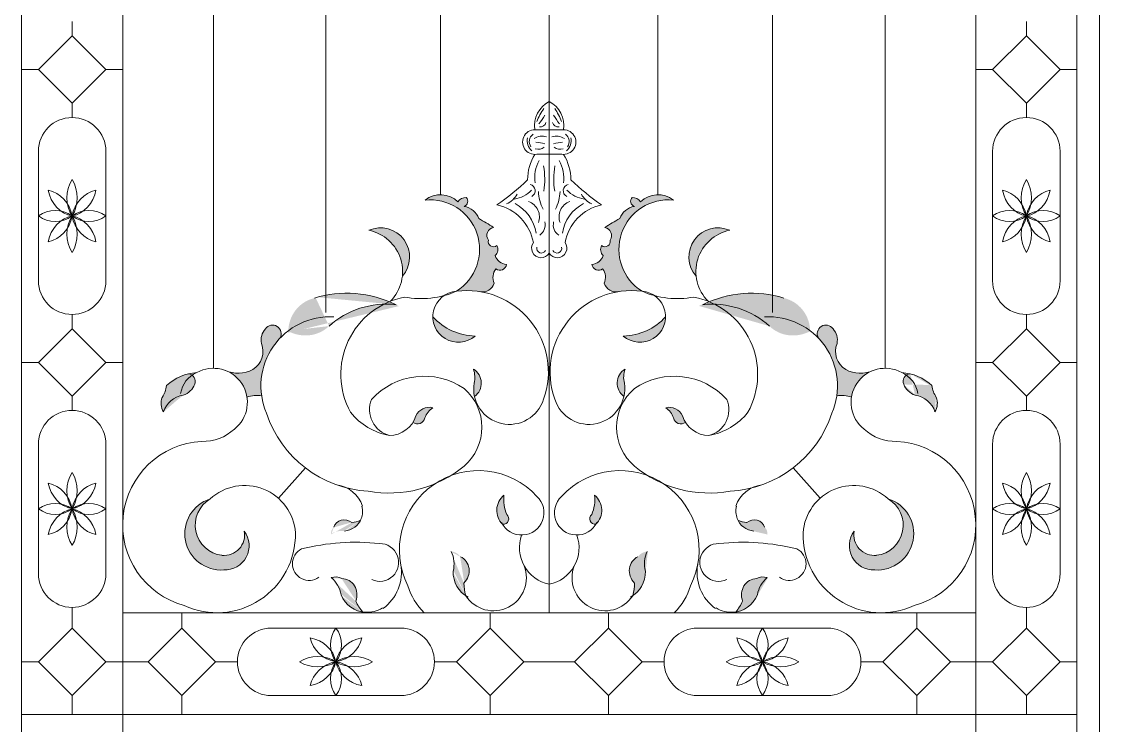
# Model space of a CAD drawing. Header units: inches. Extents: x 16.3 to 32.1, y 12.3 to 22.2.
# Drawn here: x 22.39 to 22.975, y 16.839 to 17.221 of the extents above; entities that cross this region are included whole.
import ezdxf

# ---------------------------------------------------------------- set-up
doc = ezdxf.new("R2010")
doc.units = ezdxf.units.IN
doc.header["$MEASUREMENT"] = 0

msp = doc.modelspace()

# ---------------------------------------------------------------- hatches: boundary and pattern name
at = {"lineweight": 9}
for points in [[(22.62561, 17.07459, -0.077535), (22.63922, 17.07425, 0.366095), (22.64608, 17.07897, -0.26272), (22.64698, 17.08676, 0.575464), (22.65283, 17.08916, -0.301698), (22.64668, 17.09395, 0.333691), (22.64758, 17.09934, -0.709224), (22.64293, 17.10233, -0.542457), (22.64578, 17.10922, 0.022486), (22.63769, 17.11401, 0.2823), (22.62974, 17.1206, 0.550556), (22.63094, 17.12554, 0.239922), (22.62644, 17.12314, 0.372227), (22.60857, 17.12405, -0.79377)], [(22.74339, 17.12405, 0.372227), (22.72552, 17.12314, 0.239922), (22.72103, 17.12554, 0.550556), (22.72222, 17.1206, 0.2823), (22.71428, 17.11401, 0.022486), (22.70619, 17.10922, -0.542457), (22.70903, 17.10233, -0.709224), (22.70439, 17.09934, 0.333691), (22.70529, 17.09395, -0.301698), (22.69914, 17.08916, 0.575464), (22.70499, 17.08676, -0.26272), (22.70589, 17.07897, 0.366095), (22.71275, 17.07425, -0.077535), (22.72636, 17.07459, -0.79377)], [(22.59625, 17.08273, 0.802898), (22.57804, 17.10767, -0.388891)], [(22.77393, 17.10767, 0.802898), (22.75571, 17.08273, -0.388891)], [(22.61282, 17.06076, 0.642192), (22.63577, 17.05026, -0.20785)], [(22.7162, 17.05026, 0.642192), (22.73914, 17.06076, -0.20785)], [(22.51193, 17.01714, -0.125173), (22.51991, 17.01782, -0.230821), (22.5299, 17.04916, 1.016502), (22.52166, 17.05372, -0.027538), (22.52193, 17.05417, 0.240693), (22.51979, 17.0463, -0.358479), (22.51508, 17.03208, -0.212512), (22.5011, 17.03121, -0.256221)], [(22.85086, 17.03121, -0.212512), (22.83689, 17.03208, -0.358479), (22.83218, 17.0463, 0.253259), (22.82975, 17.05447, -0.011844), (22.83004, 17.05417, 0.962034), (22.82207, 17.04916, -0.230821), (22.83206, 17.01782, -0.125173), (22.84003, 17.01714, -0.256221)], [(22.63484, 17.03231, -0.144461), (22.6352, 17.02471, 0.093146), (22.63543, 17.01754, 0.539707)], [(22.71654, 17.01754, 0.093146), (22.71677, 17.02471, -0.144461), (22.71712, 17.03231, 0.539707)], [(22.60852, 17.00586, -0.162336), (22.61274, 17.01139, 0.358937), (22.60363, 17.00698, -0.065624), (22.60201, 17.00342, 0.538744)], [(22.74995, 17.00342, -0.065624), (22.74834, 17.00698, 0.358937), (22.73923, 17.01139, -0.162336), (22.74345, 17.00586, 0.538744)], [(22.49198, 16.96189, 0.889055), (22.4993, 16.92334, 0.634412), (22.51047, 16.94439, -0.501542), (22.49831, 16.93126, -0.714869)], [(22.65289, 16.95343, -0.128168), (22.65138, 16.96387, 0.444622), (22.65066, 16.94813, 0.752033)], [(22.69908, 16.95343, 0.752033), (22.70131, 16.94813, 0.444622), (22.70059, 16.96387, -0.128168)], [(22.85366, 16.93126, -0.501542), (22.84149, 16.94439, 0.634412), (22.85267, 16.92334, 0.889055), (22.85998, 16.96189, -0.714869)]]:
    msp.add_hatch(color=256, dxfattribs=at).paths.add_polyline_path(points)
h = msp.add_hatch(color=256, dxfattribs=at)
edge = h.paths.add_edge_path()
edge.add_ellipse((22.59155, 17.01701), major_axis=(0.03475, -0.03898), ratio=0.92634, start_angle=134.60221, end_angle=180.54934)
edge.add_ellipse((22.54221, 17.07048), major_axis=(0.01368, -0.01534), ratio=0.92634, start_angle=292.68346, end_angle=362.353, ccw=False)
edge.add_ellipse((22.55464, 17.05096), major_axis=(0.01406, -0.01577), ratio=0.92634, start_angle=153.47716, end_angle=225.07045, ccw=False)
edge.add_ellipse((22.57047, 17.01272), major_axis=(0.0418, -0.04689), ratio=0.92634, start_angle=114.29227, end_angle=157.38507, ccw=False)
h = msp.add_hatch(color=256, dxfattribs=at)
edge = h.paths.add_edge_path()
edge.add_ellipse((22.76041, 17.01701), major_axis=(-0.03475, -0.03898), ratio=0.92634, start_angle=179.45066, end_angle=225.39779, ccw=False)
edge.add_ellipse((22.80976, 17.07048), major_axis=(-0.01368, -0.01534), ratio=0.92634, start_angle=-2.353, end_angle=67.31654)
edge.add_ellipse((22.79732, 17.05096), major_axis=(-0.01406, -0.01577), ratio=0.92634, start_angle=134.92955, end_angle=206.52284)
edge.add_ellipse((22.78149, 17.01272), major_axis=(-0.0418, -0.04689), ratio=0.92634, start_angle=202.61493, end_angle=245.70773)
h = msp.add_hatch(color=256, dxfattribs=at)
edge = h.paths.add_edge_path()
edge.add_ellipse((22.47479, 17.02658), major_axis=(0.00847, 0.00414), ratio=0.92634, start_angle=261.54287, end_angle=316.3402)
edge.add_ellipse((22.47943, 17.02551), major_axis=(0.00406, 0.00199), ratio=0.92634, start_angle=-46.39701, end_angle=56.92173)
edge.add_ellipse((22.48465, 17.00745), major_axis=(0.02197, 0.01073), ratio=0.92634, start_angle=76.49144, end_angle=108.48188)
edge.add_ellipse((22.45417, 17.0239), major_axis=(0.0129, 0.0063), ratio=0.92634, start_angle=301.52874, end_angle=329.88088, ccw=False)
edge.add_ellipse((22.47523, 17.01438), major_axis=(0.00904, 0.00441), ratio=0.92634, start_angle=136.02906, end_angle=185.53379)
edge.add_ellipse((22.47863, 17.0064), major_axis=(0.01143, 0.00558), ratio=0.92634, start_angle=71.56783, end_angle=138.79946, ccw=False)
h = msp.add_hatch(color=256, dxfattribs=at)
edge = h.paths.add_edge_path()
edge.add_ellipse((22.87717, 17.02658), major_axis=(-0.00847, 0.00414), ratio=0.92634, start_angle=43.6598, end_angle=98.45713, ccw=False)
edge.add_ellipse((22.87253, 17.02551), major_axis=(-0.00406, 0.00199), ratio=0.92634, start_angle=303.07827, end_angle=406.39701, ccw=False)
edge.add_ellipse((22.86732, 17.00745), major_axis=(-0.02197, 0.01073), ratio=0.92634, start_angle=251.51812, end_angle=283.50856, ccw=False)
edge.add_ellipse((22.8978, 17.0239), major_axis=(-0.0129, 0.0063), ratio=0.92634, start_angle=30.11912, end_angle=58.47126)
edge.add_ellipse((22.87674, 17.01438), major_axis=(-0.00904, 0.00441), ratio=0.92634, start_angle=174.46621, end_angle=223.97094, ccw=False)
edge.add_ellipse((22.87334, 17.0064), major_axis=(-0.01143, 0.00558), ratio=0.92634, start_angle=221.20054, end_angle=288.43217)
h = msp.add_hatch(color=256, dxfattribs=at)
edge = h.paths.add_edge_path()
edge.add_ellipse((22.5631, 16.94244), major_axis=(-0.00447, 0.00365), ratio=0.92634, start_angle=353.12629, end_angle=397.75061, ccw=False)
edge.add_ellipse((22.56513, 16.94421), major_axis=(-0.00509, 0.00415), ratio=0.92634, start_angle=271.7919, end_angle=379.37109, ccw=False)
edge.add_ellipse((22.56546, 16.96638), major_axis=(-0.01413, 0.01154), ratio=0.92634, start_angle=138.02952, end_angle=154.27041)
edge.add_ellipse((22.56283, 16.95602), major_axis=(-0.00944, 0.00771), ratio=0.92634, start_angle=137.04863, end_angle=192.03429, ccw=False)
edge.add_ellipse((22.56416, 16.93361), major_axis=(-0.00884, 0.00722), ratio=0.92634, start_angle=-56.58752, end_angle=-15.87348)
h = msp.add_hatch(color=256, dxfattribs=at)
edge = h.paths.add_edge_path()
edge.add_ellipse((22.78887, 16.94244), major_axis=(0.00447, 0.00365), ratio=0.92634, start_angle=-37.75061, end_angle=6.87371)
edge.add_ellipse((22.78683, 16.94421), major_axis=(0.00509, 0.00415), ratio=0.92634, start_angle=-19.37109, end_angle=88.2081)
edge.add_ellipse((22.7865, 16.96638), major_axis=(0.01413, 0.01154), ratio=0.92634, start_angle=205.72959, end_angle=221.97048, ccw=False)
edge.add_ellipse((22.78913, 16.95602), major_axis=(0.00944, 0.00771), ratio=0.92634, start_angle=167.96571, end_angle=222.95137)
edge.add_ellipse((22.78781, 16.93361), major_axis=(0.00884, 0.00722), ratio=0.92634, start_angle=375.87348, end_angle=416.58752, ccw=False)
h = msp.add_hatch(color=256, dxfattribs=at)
edge = h.paths.add_edge_path()
edge.add_ellipse((22.62131, 16.92548), major_axis=(0.00594, 0.00573), ratio=0.92634, start_angle=353.12629, end_angle=397.75061, ccw=False)
edge.add_ellipse((22.62347, 16.92229), major_axis=(0.00675, 0.00651), ratio=0.92634, start_angle=271.7919, end_angle=379.37109, ccw=False)
edge.add_ellipse((22.65486, 16.91807), major_axis=(0.01876, 0.01808), ratio=0.92634, start_angle=138.02952, end_angle=154.27041)
edge.add_ellipse((22.64061, 16.92356), major_axis=(0.01253, 0.01208), ratio=0.92634, start_angle=137.04863, end_angle=192.03429, ccw=False)
edge.add_ellipse((22.6086, 16.92547), major_axis=(0.01174, 0.01132), ratio=0.92634, start_angle=-56.58752, end_angle=-15.87348)
h = msp.add_hatch(color=256, dxfattribs=at)
edge = h.paths.add_edge_path()
edge.add_ellipse((22.73066, 16.92548), major_axis=(-0.00594, 0.00573), ratio=0.92634, start_angle=-37.75061, end_angle=6.87371)
edge.add_ellipse((22.7285, 16.92229), major_axis=(-0.00675, 0.00651), ratio=0.92634, start_angle=-19.37109, end_angle=88.2081)
edge.add_ellipse((22.69711, 16.91807), major_axis=(-0.01876, 0.01808), ratio=0.92634, start_angle=205.72959, end_angle=221.97048, ccw=False)
edge.add_ellipse((22.71136, 16.92356), major_axis=(-0.01253, 0.01208), ratio=0.92634, start_angle=167.96571, end_angle=222.95137)
edge.add_ellipse((22.74337, 16.92547), major_axis=(-0.01174, 0.01132), ratio=0.92634, start_angle=375.87348, end_angle=416.58752, ccw=False)
h = msp.add_hatch(color=256, dxfattribs=at)
edge = h.paths.add_edge_path()
edge.add_ellipse((22.55956, 16.91137), major_axis=(0.00305, 0.00767), ratio=0.92634, start_angle=353.12629, end_angle=397.75061, ccw=False)
edge.add_ellipse((22.56285, 16.90936), major_axis=(0.00347, 0.00871), ratio=0.92634, start_angle=271.7919, end_angle=379.37109, ccw=False)
edge.add_ellipse((22.59319, 16.91844), major_axis=(0.00964, 0.02421), ratio=0.92634, start_angle=138.02952, end_angle=154.27041)
edge.add_ellipse((22.57794, 16.91757), major_axis=(0.00644, 0.01617), ratio=0.92634, start_angle=137.04863, end_angle=192.03429, ccw=False)
edge.add_ellipse((22.54799, 16.90613), major_axis=(0.00603, 0.01515), ratio=0.92634, start_angle=-56.58752, end_angle=-15.87348)
h = msp.add_hatch(color=256, dxfattribs=at)
edge = h.paths.add_edge_path()
edge.add_ellipse((22.7924, 16.91137), major_axis=(-0.00305, 0.00767), ratio=0.92634, start_angle=-37.75061, end_angle=6.87371)
edge.add_ellipse((22.78912, 16.90936), major_axis=(-0.00347, 0.00871), ratio=0.92634, start_angle=-19.37109, end_angle=88.2081)
edge.add_ellipse((22.75878, 16.91844), major_axis=(-0.00964, 0.02421), ratio=0.92634, start_angle=205.72959, end_angle=221.97048, ccw=False)
edge.add_ellipse((22.77402, 16.91757), major_axis=(-0.00644, 0.01617), ratio=0.92634, start_angle=167.96571, end_angle=222.95137)
edge.add_ellipse((22.80398, 16.90613), major_axis=(-0.00603, 0.01515), ratio=0.92634, start_angle=375.87348, end_angle=416.58752, ccw=False)

# ---------------------------------------------------------------- linework, layer by layer
for p, q in [((22.38958, 16.65912), (22.38958, 17.69782)), ((22.44446, 16.65912), (22.44446, 17.69782)), ((22.90751, 16.65912), (22.90751, 17.69782)), ((22.96239, 16.65912), (22.96239, 17.69782)), ((22.97462, 16.65912), (22.97462, 17.69782)), ((22.67598, 16.90012), (22.67598, 17.64294)), ((22.49369, 17.03277), (22.49369, 17.59198)), ((22.85828, 17.03277), (22.85828, 17.59198)), ((22.55479, 17.06299), (22.55479, 17.50349)), ((22.79717, 17.06299), (22.79717, 17.50349)), ((22.61699, 17.12694), (22.61699, 17.47046)), ((22.73498, 17.12694), (22.73498, 17.47046)), ((22.41702, 17.21322), (22.41702, 17.22095)), ((22.93495, 17.21322), (22.93495, 17.22095)), ((22.41702, 17.21322), (22.39871, 17.19492)), ((22.43533, 17.19492), (22.41702, 17.21322)), ((22.93495, 17.21322), (22.91664, 17.19492)), ((22.95326, 17.19492), (22.93495, 17.21322)), ((22.39871, 17.19492), (22.38958, 17.19492)), ((22.39871, 17.19492), (22.41702, 17.17661)), ((22.41702, 17.17661), (22.43533, 17.19492)), ((22.43533, 17.19492), (22.44446, 17.19492)), ((22.91664, 17.19492), (22.90751, 17.19492)), ((22.91664, 17.19492), (22.93495, 17.17661)), ((22.93495, 17.17661), (22.95326, 17.19492)), ((22.95326, 17.19492), (22.96239, 17.19492)), ((22.41702, 17.17661), (22.41702, 17.16888)), ((22.41702, 17.17661), (22.41702, 17.16888)), ((22.93495, 17.17661), (22.93495, 17.16888)), ((22.93495, 17.17661), (22.93495, 17.16888)), ((22.66918, 17.16219), (22.67598, 17.16219)), ((22.68278, 17.16219), (22.67598, 17.16219)), ((22.39871, 17.11544), (22.39871, 17.15057)), ((22.43533, 17.15057), (22.43533, 17.11544)), ((22.66918, 17.14891), (22.67598, 17.14891)), ((22.68278, 17.14891), (22.67598, 17.14891)), ((22.91664, 17.11544), (22.91664, 17.15057)), ((22.95326, 17.15057), (22.95326, 17.11544)), ((22.39871, 17.0803), (22.39871, 17.11544)), ((22.43533, 17.11544), (22.43533, 17.0803)), ((22.91664, 17.0803), (22.91664, 17.11544)), ((22.95326, 17.11544), (22.95326, 17.0803)), ((22.41702, 17.05427), (22.41702, 17.06199)), ((22.93495, 17.05427), (22.93495, 17.06199)), ((22.41702, 17.05427), (22.39871, 17.03596)), ((22.43533, 17.03596), (22.41702, 17.05427)), ((22.93495, 17.05427), (22.91664, 17.03596)), ((22.95326, 17.03596), (22.93495, 17.05427)), ((22.39871, 17.03596), (22.38958, 17.03596)), ((22.39871, 17.03596), (22.41702, 17.01765)), ((22.41702, 17.01765), (22.43533, 17.03596)), ((22.43533, 17.03596), (22.44446, 17.03596)), ((22.91664, 17.03596), (22.90751, 17.03596)), ((22.91664, 17.03596), (22.93495, 17.01765)), ((22.93495, 17.01765), (22.95326, 17.03596)), ((22.95326, 17.03596), (22.96239, 17.03596)), ((22.41702, 17.01765), (22.41702, 17.00993)), ((22.93495, 17.01765), (22.93495, 17.00993)), ((22.39871, 16.95648), (22.39871, 16.99162)), ((22.43533, 16.99162), (22.43533, 16.95648)), ((22.91664, 16.95648), (22.91664, 16.99162)), ((22.95326, 16.99162), (22.95326, 16.95648)), ((22.54363, 16.97874), (22.52898, 16.96223)), ((22.80834, 16.97874), (22.82298, 16.96223)), ((22.39871, 16.92134), (22.39871, 16.95648)), ((22.43533, 16.95648), (22.43533, 16.92134)), ((22.91664, 16.92134), (22.91664, 16.95648)), ((22.95326, 16.95648), (22.95326, 16.92134)), ((22.41702, 16.89181), (22.41702, 16.90303)), ((22.93495, 16.89181), (22.93495, 16.90303)), ((22.44446, 16.90012), (22.67598, 16.90012)), ((22.47655, 16.89181), (22.47655, 16.90012)), ((22.6439, 16.89181), (22.6439, 16.90012)), ((22.90751, 16.90012), (22.67598, 16.90012)), ((22.70807, 16.89181), (22.70807, 16.90012)), ((22.87542, 16.89181), (22.87542, 16.90012)), ((22.39871, 16.8735), (22.41702, 16.89181)), ((22.41702, 16.89181), (22.43533, 16.8735)), ((22.45824, 16.8735), (22.47655, 16.89181)), ((22.47655, 16.89181), (22.49485, 16.8735)), ((22.52508, 16.89181), (22.56022, 16.89181)), ((22.56022, 16.89181), (22.59536, 16.89181)), ((22.6439, 16.89181), (22.62559, 16.8735)), ((22.6622, 16.8735), (22.6439, 16.89181)), ((22.68976, 16.8735), (22.70807, 16.89181)), ((22.70807, 16.89181), (22.72638, 16.8735)), ((22.79175, 16.89181), (22.75661, 16.89181)), ((22.82688, 16.89181), (22.79175, 16.89181)), ((22.87542, 16.89181), (22.85711, 16.8735)), ((22.89373, 16.8735), (22.87542, 16.89181)), ((22.91664, 16.8735), (22.93495, 16.89181)), ((22.93495, 16.89181), (22.95326, 16.8735)), ((22.39871, 16.8735), (22.38958, 16.8735)), ((22.41702, 16.85519), (22.39871, 16.8735)), ((22.43533, 16.8735), (22.41702, 16.85519)), ((22.43533, 16.8735), (22.44446, 16.8735)), ((22.45824, 16.8735), (22.44446, 16.8735)), ((22.47655, 16.85519), (22.45824, 16.8735)), ((22.49485, 16.8735), (22.47655, 16.85519)), ((22.49485, 16.8735), (22.50677, 16.8735)), ((22.62559, 16.8735), (22.61367, 16.8735)), ((22.62559, 16.8735), (22.6439, 16.85519)), ((22.6439, 16.85519), (22.6622, 16.8735)), ((22.6622, 16.8735), (22.67598, 16.8735)), ((22.68976, 16.8735), (22.67598, 16.8735)), ((22.70807, 16.85519), (22.68976, 16.8735)), ((22.72638, 16.8735), (22.70807, 16.85519)), ((22.72638, 16.8735), (22.7383, 16.8735)), ((22.85711, 16.8735), (22.84519, 16.8735)), ((22.85711, 16.8735), (22.87542, 16.85519)), ((22.87542, 16.85519), (22.89373, 16.8735)), ((22.89373, 16.8735), (22.90751, 16.8735)), ((22.91664, 16.8735), (22.90751, 16.8735)), ((22.93495, 16.85519), (22.91664, 16.8735)), ((22.95326, 16.8735), (22.93495, 16.85519)), ((22.95326, 16.8735), (22.96239, 16.8735)), ((22.41702, 16.85519), (22.41702, 16.84497)), ((22.47655, 16.85519), (22.47655, 16.84497)), ((22.56022, 16.85519), (22.52508, 16.85519)), ((22.59536, 16.85519), (22.56022, 16.85519)), ((22.6439, 16.85519), (22.6439, 16.84497)), ((22.70807, 16.85519), (22.70807, 16.84497)), ((22.75661, 16.85519), (22.79175, 16.85519)), ((22.79175, 16.85519), (22.82688, 16.85519)), ((22.87542, 16.85519), (22.87542, 16.84497)), ((22.93495, 16.85519), (22.93495, 16.84497)), ((22.38958, 16.84497), (22.67598, 16.84497)), ((22.96239, 16.84497), (22.67598, 16.84497))]:
    msp.add_line(p, q, dxfattribs=at)
for centre, radius, start, end in [((22.68258, 17.16458), 0.01452, 116.99707, 189.18202), ((22.66939, 17.16458), 0.01452, 350.81798, 63.00293), ((22.70386, 17.15287), 0.03724, 145.89796, 158.27866), ((22.6481, 17.15287), 0.03724, 21.72134, 34.10204), ((22.41702, 17.15057), 0.01831, 0, 180), ((22.63798, 17.19078), 0.04116, 321.92695, 329.8866), ((22.67122, 17.16679), 0.00298, 259.21662, 349.18542), ((22.68075, 17.16679), 0.00298, 190.81458, 280.78338), ((22.71399, 17.19078), 0.04116, 210.1134, 218.07305), ((22.93495, 17.15057), 0.01831, 0, 180), ((22.66824, 17.15555), 0.00671, 81.91518, 278.08482), ((22.67003, 17.15586), 0.00488, 125.70232, 215.74177), ((22.68373, 17.15555), 0.00671, 261.91518, 98.08482), ((22.68194, 17.15586), 0.00488, 324.25823, 54.29768), ((22.67116, 17.15624), 0.0071, 166.64057, 230.24911), ((22.67226, 17.15015), 0.0086, 74.51126, 121.73764), ((22.66751, 17.13681), 0.01875, 71.07935, 86.31359), ((22.6797, 17.15015), 0.0086, 58.26236, 105.48874), ((22.68446, 17.13681), 0.01875, 93.68641, 108.92065), ((22.68081, 17.15624), 0.0071, 309.75089, 13.35943), ((22.68984, 17.1351), 0.0256, 147.53682, 180), ((22.67012, 17.15672), 0.0051, 250.75618, 308.6886), ((22.68185, 17.15672), 0.0051, 231.3114, 289.24382), ((22.66213, 17.1351), 0.0256, 0, 32.46318), ((22.68745, 17.13612), 0.01935, 151.02965, 188.11693), ((22.63398, 17.13536), 0.03957, 350.66249, 10.50706), ((22.71799, 17.13536), 0.03957, 169.49294, 189.33751), ((22.66451, 17.13612), 0.01935, 351.88307, 28.97035), ((22.57758, 17.22397), 0.12413, 304.32889, 314.27975), ((22.66485, 17.12913), 0.00352, 297.72333, 76.83361), ((22.68712, 17.12913), 0.00352, 103.16639, 242.27667), ((22.77439, 17.22397), 0.12413, 225.72025, 235.67111), ((22.61699, 17.11325), 0.01368, 46.27791, 127.9444), ((22.63105, 17.11993), 0.00561, 91.064, 145.02995), ((22.62878, 17.12345), 0.00301, 288.68857, 44.02958), ((22.64812, 17.1328), 0.01181, 293.56805, 332.04928), ((22.65485, 17.14013), 0.01566, 277.93287, 317.20302), ((22.69418, 17.1298), 0.0241, 182.38562, 206.47339), ((22.65778, 17.1298), 0.0241, 333.52661, 357.61438), ((22.69711, 17.14013), 0.01566, 222.79698, 262.06713), ((22.70385, 17.1328), 0.01181, 207.95072, 246.43195), ((22.72319, 17.12345), 0.00301, 135.97042, 251.31143), ((22.72092, 17.11993), 0.00561, 34.97005, 88.936), ((22.73498, 17.11325), 0.01368, 52.0556, 133.72209), ((22.61133, 17.09733), 0.02686, 302.11913, 95.88514), ((22.62835, 17.11083), 0.00987, 18.80264, 81.86021), ((22.64216, 17.09639), 0.02565, 10.316, 77.80117), ((22.64729, 17.10281), 0.02181, 8.71683, 62.29758), ((22.66189, 17.11495), 0.00879, 339.1679, 70.58629), ((22.69007, 17.11495), 0.00879, 109.41371, 200.8321), ((22.70467, 17.10281), 0.02181, 117.70242, 171.28317), ((22.70981, 17.09639), 0.02565, 102.19883, 169.684), ((22.74064, 17.09733), 0.02686, 84.11486, 237.88087), ((22.72362, 17.11083), 0.00987, 98.13979, 161.19736), ((22.58849, 17.02167), 0.10463, 56.79983, 61.95245), ((22.76348, 17.02167), 0.10463, 118.04755, 123.20017), ((22.58439, 17.09319), 0.01581, 318.6294, 113.67309), ((22.57354, 17.08526), 0.02285, 315.2692, 78.65252), ((22.6466, 17.10485), 0.00445, 100.57897, 214.49069), ((22.66695, 17.11064), 0.00683, 304.34347, 13.55907), ((22.68502, 17.11064), 0.00683, 166.44093, 235.65653), ((22.70537, 17.10485), 0.00445, 325.50931, 79.42103), ((22.76758, 17.09319), 0.01581, 66.32691, 221.3706), ((22.77843, 17.08526), 0.02285, 101.34748, 224.7308), ((22.64578, 17.10165), 0.00293, 166.50916, 307.88987), ((22.67158, 17.09796), 0.00516, 144.13205, 328.61969), ((22.68039, 17.09796), 0.00516, 211.38031, 35.86795), ((22.70619, 17.10165), 0.00293, 232.11013, 13.49084), ((22.64354, 17.09724), 0.00455, 313.62274, 27.43638), ((22.67172, 17.09786), 0.00252, 166.2815, 334.86071), ((22.68025, 17.09786), 0.00252, 205.13929, 13.7185), ((22.70843, 17.09724), 0.00455, 152.56362, 226.37726), ((22.65336, 17.09618), 0.00704, 198.48143, 265.63527), ((22.6986, 17.09618), 0.00704, 274.36473, 341.51857), ((22.65343, 17.08207), 0.00797, 143.97046, 202.85093), ((22.64921, 17.08966), 0.00365, 232.44701, 352.12257), ((22.70276, 17.08966), 0.00365, 187.87743, 307.55299), ((22.69854, 17.08207), 0.00797, 337.14907, 36.02954), ((22.41702, 17.0803), 0.01831, 180, 0), ((22.63986, 17.08067), 0.00645, 256.29709, 344.74743), ((22.71211, 17.08067), 0.00645, 195.25257, 283.70291), ((22.93495, 17.0803), 0.01831, 180, 0), ((22.60639, 17.11875), 0.04816, 259.33636, 293.50739), ((22.6267, 17.06076), 0.01387, 94.50722, 310.83301), ((22.63134, 17.03079), 0.04417, 340.43598, 97.45616), ((22.72063, 17.03079), 0.04417, 82.54384, 199.56402), ((22.72527, 17.06076), 0.01387, 229.16699, 85.49278), ((22.74557, 17.11875), 0.04816, 246.49261, 280.66364), ((22.60549, 17.02954), 0.04264, 100.82175, 208.9389), ((22.74648, 17.02954), 0.04264, 331.0611, 79.17825), ((22.55703, 17.02325), 0.03752, 86.81253, 203.32475), ((22.63637, 17.08191), 0.03166, 221.93303, 268.89998), ((22.71559, 17.08191), 0.03166, 271.10002, 318.06697), ((22.79493, 17.02325), 0.03752, 336.67525, 93.18747), ((22.52856, 17.04814), 0.00896, 137.71395, 191.84714), ((22.52582, 17.05151), 0.00471, 330.052, 145.61782), ((22.82615, 17.05151), 0.00471, 34.38218, 209.948), ((22.82341, 17.04814), 0.00896, 348.15286, 42.28605), ((22.50879, 17.04205), 0.01179, 302.22749, 21.11424), ((22.84318, 17.04205), 0.01179, 158.88576, 237.77251), ((22.49369, 17.0143), 0.01847, 308.26073, 119.17602), ((22.50711, 17.04734), 0.01721, 246.20564, 297.55461), ((22.63029, 17.02473), 0.00884, 305.56485, 58.98903), ((22.62214, 17.02791), 0.01345, 346.23922, 19.11977), ((22.72168, 17.02473), 0.00884, 121.01097, 234.43515), ((22.72983, 17.02791), 0.01345, 160.88023, 193.76078), ((22.84485, 17.04734), 0.01721, 242.44539, 293.79436), ((22.85828, 17.0143), 0.01847, 60.82398, 231.73927), ((22.49035, 17.017), 0.01457, 112.89883, 171.74896), ((22.6081, 16.98981), 0.03865, 55.90959, 137.57433), ((22.74387, 16.98981), 0.03865, 42.42567, 124.09041), ((22.86161, 17.017), 0.01457, 8.25104, 67.10117), ((22.61171, 17.00075), 0.02774, 310.59957, 49.40043), ((22.65439, 17.02174), 0.01942, 171.20685, 342.81862), ((22.69757, 17.02174), 0.01942, 197.18138, 8.79315), ((22.74026, 17.00075), 0.02774, 130.59957, 229.40043), ((22.51727, 17.0018), 0.01624, 80.63001, 109.16921), ((22.59293, 17.01034), 0.01447, 157.48092, 255.42382), ((22.75903, 17.01034), 0.01447, 284.57618, 22.51908), ((22.8347, 17.0018), 0.01624, 70.83079, 99.36999), ((22.41702, 16.99162), 0.01831, 0, 180), ((22.58123, 17.02772), 0.06175, 198.24339, 266.73384), ((22.59536, 17.03057), 0.03477, 218.55797, 259.95261), ((22.61085, 17.00366), 0.00796, 76.29501, 155.27468), ((22.61891, 17.0023), 0.01098, 124.1931, 161.07612), ((22.74111, 17.00366), 0.00796, 24.72532, 103.70499), ((22.73306, 17.0023), 0.01098, 18.92388, 55.8069), ((22.75661, 17.03057), 0.03477, 280.04739, 321.44203), ((22.77074, 17.02772), 0.06175, 273.26616, 341.75661), ((22.93495, 16.99162), 0.01831, 0, 180), ((22.58929, 17.01131), 0.01497, 270, 343.19078), ((22.60446, 17.00678), 0.00416, 233.96952, 347.22277), ((22.7475, 17.00678), 0.00416, 192.77723, 306.03048), ((22.76267, 17.01131), 0.01497, 196.80922, 270), ((22.48811, 17.01806), 0.02495, 268.18283, 312.97973), ((22.86386, 17.01806), 0.02495, 227.02027, 271.81717), ((22.48984, 16.94781), 0.04538, 93.18252, 254.7085), ((22.86213, 16.94781), 0.04538, 285.2915, 86.81748), ((22.5891, 17.02883), 0.06378, 259.71005, 309.60723), ((22.76287, 17.02883), 0.06378, 230.39277, 280.28995), ((22.63759, 16.93428), 0.04295, 42.43591, 206.98487), ((22.71438, 16.93428), 0.04295, 333.01513, 137.56409), ((22.51067, 16.94158), 0.0276, 3.81033, 132.62925), ((22.84129, 16.94158), 0.0276, 47.37075, 176.18967), ((22.49791, 16.94304), 0.01975, 107.46402, 274.01947), ((22.50038, 16.94766), 0.01652, 120.55208, 262.79125), ((22.65812, 16.95568), 0.01062, 129.43899, 225.32293), ((22.66102, 16.95441), 0.01212, 205.8312, 46.96093), ((22.67217, 16.96156), 0.02092, 173.63622, 202.8508), ((22.69095, 16.95441), 0.01212, 133.03907, 334.1688), ((22.6798, 16.96156), 0.02092, 337.1492, 6.36378), ((22.69385, 16.95568), 0.01062, 314.67707, 50.56101), ((22.85405, 16.94304), 0.01975, 265.98053, 72.53598), ((22.85158, 16.94766), 0.01652, 277.20875, 59.44792), ((22.65101, 16.9511), 0.003, 263.27955, 51.05698), ((22.70096, 16.9511), 0.003, 128.94302, 276.72045), ((22.4957, 16.94264), 0.04252, 245.2025, 1.04869), ((22.4995, 16.94236), 0.01116, 263.9011, 10.44381), ((22.49993, 16.9365), 0.01317, 267.24167, 36.80788), ((22.85626, 16.94264), 0.04252, 178.95131, 294.7975), ((22.85204, 16.9365), 0.01317, 143.19212, 272.75833), ((22.85247, 16.94236), 0.01116, 169.55619, 276.0989), ((22.57105, 16.81682), 0.12155, 83.94102, 104.05363), ((22.58396, 16.92742), 0.01028, 245.09292, 90.46923), ((22.68008, 16.93541), 0.02027, 160.14155, 258.34206), ((22.67189, 16.93541), 0.02027, 281.65794, 19.85845), ((22.768, 16.92742), 0.01028, 89.53077, 294.90708), ((22.78092, 16.81682), 0.12155, 75.94637, 96.05898), ((22.54564, 16.9267), 0.00903, 117.09959, 306.13225), ((22.80632, 16.9267), 0.00903, 233.86775, 62.90041), ((22.64571, 16.91905), 0.01789, 212.94235, 21.14932), ((22.70626, 16.91905), 0.01789, 158.85068, 327.05765), ((22.41702, 16.92134), 0.01831, 180, 0), ((22.93495, 16.92134), 0.01831, 180, 0), ((22.63082, 16.92373), 0.03275, 195.84101, 226.13987), ((22.72115, 16.92373), 0.03275, 313.86013, 344.15899), ((22.52508, 16.8735), 0.01831, 90, 270), ((22.59536, 16.8735), 0.01831, 270, 90), ((22.75661, 16.8735), 0.01831, 90, 270), ((22.82688, 16.8735), 0.01831, 270, 90)]:
    msp.add_arc(centre, radius, start, end, dxfattribs=at)
at = {"lineweight": 9, "extrusion": (0, 0, -1)}
for centre, major_axis, start_param, end_param in [((22.43068, 17.12532), (0, 0.01775), 4.121913, 5.302865), ((22.40336, 17.12532), (0, 0.01775), 0.98032, 2.161272), ((22.94861, 17.12532), (0, 0.01775), 4.121913, 5.302865), ((22.92129, 17.12532), (0, 0.01775), 0.98032, 2.161272), ((22.40089, 17.112), (0, 0.01775), 0.194922, 1.375874), ((22.4202, 17.13285), (0, 0.01775), 3.336515, 4.517467), ((22.43315, 17.112), (0, 0.01775), -1.375874, -0.194922), ((22.41383, 17.13285), (0, 0.01775), 1.765718, 2.946671), ((22.93813, 17.13285), (0, 0.01775), 3.336515, 4.517467), ((22.91882, 17.112), (0, 0.01775), 0.194922, 1.375874), ((22.93176, 17.13285), (0, 0.01775), 1.765718, 2.946671), ((22.95108, 17.112), (0, 0.01775), -1.375874, -0.194922), ((22.40786, 17.10069), (0, 0.01775), -0.590476, 0.590476), ((22.42617, 17.10069), (0, 0.01775), -0.590476, 0.590476), ((22.92579, 17.10069), (0, 0.01775), -0.590476, 0.590476), ((22.9441, 17.10069), (0, 0.01775), -0.590476, 0.590476), ((22.40786, 17.13018), (0, 0.01775), 2.551117, 3.732069), ((22.4202, 17.09802), (0, 0.01775), -1.375874, -0.194922), ((22.40089, 17.11887), (0, 0.01775), 1.765718, 2.946671), ((22.43068, 17.10555), (0, 0.01775), 4.121913, 5.302865), ((22.42617, 17.13018), (0, 0.01775), 2.551117, 3.732069), ((22.41383, 17.09802), (0, 0.01775), 0.194922, 1.375874), ((22.43315, 17.11887), (0, 0.01775), 3.336515, 4.517467), ((22.40336, 17.10555), (0, 0.01775), 0.98032, 2.161272), ((22.92579, 17.13018), (0, 0.01775), 2.551117, 3.732069), ((22.91882, 17.11887), (0, 0.01775), 1.765718, 2.946671), ((22.93813, 17.09802), (0, 0.01775), -1.375874, -0.194922), ((22.94861, 17.10555), (0, 0.01775), 4.121913, 5.302865), ((22.92129, 17.10555), (0, 0.01775), 0.98032, 2.161272), ((22.95108, 17.11887), (0, 0.01775), 3.336515, 4.517467), ((22.93176, 17.09802), (0, 0.01775), 0.194922, 1.375874), ((22.9441, 17.13018), (0, 0.01775), 2.551117, 3.732069), ((22.78149, 17.01272), (0.0418, 0.04689), -1.146816, -0.394705), ((22.76041, 17.01701), (0.03475, 0.03898), -0.792341, 0.009588), ((22.47943, 17.02551), (0.00406, 0.00199), -0.993472, 0.809781), ((22.86732, 17.00745), (-0.02197, 0.01073), 1.144299, 1.893366), ((22.45417, 17.0239), (0.0129, 0.0063), 0.525678, 1.020516), ((22.47479, 17.02658), (0.00847, 0.00414), 0.762007, 1.718401), ((22.47523, 17.01438), (0.00904, 0.00441), 3.04501, 3.90903), ((22.47863, 17.0064), (0.01143, 0.00558), 3.860678, 5.034091), ((22.43068, 16.96636), (0, 0.01775), 4.121913, 5.302865), ((22.40336, 16.96636), (0, 0.01775), 0.98032, 2.161272), ((22.94861, 16.96636), (0, 0.01775), 4.121913, 5.302865), ((22.92129, 16.96636), (0, 0.01775), 0.98032, 2.161272), ((22.40089, 16.95304), (0, 0.01775), 0.194922, 1.375874), ((22.4202, 16.97389), (0, 0.01775), 3.336515, 4.517467), ((22.43315, 16.95304), (0, 0.01775), -1.375874, -0.194922), ((22.41383, 16.97389), (0, 0.01775), 1.765718, 2.946671), ((22.55984, 16.95425), (-0.01245, 0.01017), 0.974533, 2.172252), ((22.93813, 16.97389), (0, 0.01775), 3.336515, 4.517467), ((22.91882, 16.95304), (0, 0.01775), 0.194922, 1.375874), ((22.93176, 16.97389), (0, 0.01775), 1.765718, 2.946671), ((22.95108, 16.95304), (0, 0.01775), -1.375874, -0.194922), ((22.40786, 16.94173), (0, 0.01775), -0.590476, 0.590476), ((22.42617, 16.94173), (0, 0.01775), -0.590476, 0.590476), ((22.92579, 16.94173), (0, 0.01775), -0.590476, 0.590476), ((22.9441, 16.94173), (0, 0.01775), -0.590476, 0.590476), ((22.40786, 16.97122), (0, 0.01775), 2.551117, 3.732069), ((22.4202, 16.93907), (0, 0.01775), -1.375874, -0.194922), ((22.40089, 16.95992), (0, 0.01775), 1.765718, 2.946671), ((22.43068, 16.9466), (0, 0.01775), 4.121913, 5.302865), ((22.42617, 16.97122), (0, 0.01775), 2.551117, 3.732069), ((22.41383, 16.93907), (0, 0.01775), 0.194922, 1.375874), ((22.43315, 16.95992), (0, 0.01775), 3.336515, 4.517467), ((22.40336, 16.9466), (0, 0.01775), 0.98032, 2.161272), ((22.56283, 16.95602), (-0.00944, 0.00771), 2.258919, 2.844968), ((22.92579, 16.97122), (0, 0.01775), 2.551117, 3.732069), ((22.91882, 16.95992), (0, 0.01775), 1.765718, 2.946671), ((22.93813, 16.93907), (0, 0.01775), -1.375874, -0.194922), ((22.94861, 16.9466), (0, 0.01775), 4.121913, 5.302865), ((22.92129, 16.9466), (0, 0.01775), 0.98032, 2.161272), ((22.95108, 16.95992), (0, 0.01775), 3.336515, 4.517467), ((22.93176, 16.93907), (0, 0.01775), 0.194922, 1.375874), ((22.9441, 16.97122), (0, 0.01775), 2.551117, 3.732069), ((22.56283, 16.95602), (-0.00944, 0.00771), 2.844968, 3.891236), ((22.7865, 16.96638), (0.01413, 0.01154), 2.40907, 2.692527), ((22.78683, 16.94421), (0.00509, 0.00415), -1.539522, 0.338089), ((22.6086, 16.92547), (0.01174, 0.01132), 0.277044, 0.987639), ((22.57425, 16.92089), (0.0085, 0.02133), 0.974533, 2.172252), ((22.7285, 16.92229), (-0.00675, 0.00651), -1.539522, 0.338089), ((22.64061, 16.92356), (0.01253, 0.01208), 2.844968, 3.891236), ((22.7924, 16.91137), (-0.00305, 0.00767), -0.119969, 0.658873), ((22.54799, 16.90613), (0.00603, 0.01515), 0.277044, 0.987639), ((22.69711, 16.91807), (-0.01876, 0.01808), 2.40907, 2.692527), ((22.78912, 16.90936), (-0.00347, 0.00871), -1.539522, 0.338089), ((22.57794, 16.91757), (0.00644, 0.01617), 2.844968, 3.891236), ((22.57794, 16.91757), (0.00644, 0.01617), 2.258919, 2.844968), ((22.75878, 16.91844), (-0.00964, 0.02421), 2.40907, 2.692527), ((22.57497, 16.88266), (0.01775, 0), 2.551117, 3.732069), ((22.54548, 16.88266), (0.01775, 0), -0.590476, 0.590476), ((22.54281, 16.87032), (0.01775, 0), -1.375874, -0.194922), ((22.56366, 16.88963), (0.01775, 0), 1.765718, 2.946671), ((22.55678, 16.88963), (-0.01775, 0), 3.336515, 4.517467), ((22.57763, 16.87032), (0.01775, 0), 3.336515, 4.517467), ((22.55034, 16.85984), (-0.01775, 0), 0.98032, 2.161272), ((22.55034, 16.88716), (0.01775, 0), 0.98032, 2.161272), ((22.54281, 16.87669), (0.01775, 0), 0.194922, 1.375874), ((22.56366, 16.85737), (-0.01775, 0), 0.194922, 1.375874), ((22.57497, 16.86435), (-0.01775, 0), -0.590476, 0.590476), ((22.5701, 16.85984), (0.01775, 0), 4.121913, 5.302865), ((22.54548, 16.86435), (0.01775, 0), -0.590476, 0.590476), ((22.5701, 16.88716), (-0.01775, 0), 4.121913, 5.302865), ((22.55678, 16.85737), (-0.01775, 0), 1.765718, 2.946671), ((22.57763, 16.87669), (-0.01775, 0), -1.375874, -0.194922)]:
    msp.add_ellipse(centre, major_axis=major_axis, ratio=0.92634, start_param=start_param, end_param=end_param, dxfattribs=at)
at = {"lineweight": 9}
for centre, major_axis, start_param, end_param in [((22.57047, 17.01272), (-0.0418, 0.04689), -1.146816, -0.394705), ((22.59155, 17.01701), (-0.03475, 0.03898), -0.792341, 0.009588), ((22.48465, 17.00745), (0.02197, 0.01073), 1.144299, 1.893366), ((22.87253, 17.02551), (-0.00406, 0.00199), -0.993472, 0.809781), ((22.87717, 17.02658), (-0.00847, 0.00414), 0.762007, 1.718401), ((22.8978, 17.0239), (-0.0129, 0.0063), 0.525678, 1.020516), ((22.87334, 17.0064), (-0.01143, 0.00558), 3.860678, 5.034091), ((22.87674, 17.01438), (-0.00904, 0.00441), 3.04501, 3.90903), ((22.79213, 16.95425), (0.01245, 0.01017), 0.974533, 2.172252), ((22.78913, 16.95602), (0.00944, 0.00771), 2.258919, 2.844968), ((22.56513, 16.94421), (-0.00509, 0.00415), -1.539522, 0.338089), ((22.56546, 16.96638), (-0.01413, 0.01154), 2.40907, 2.692527), ((22.78913, 16.95602), (0.00944, 0.00771), 2.844968, 3.891236), ((22.74337, 16.92547), (-0.01174, 0.01132), 0.277044, 0.987639), ((22.62347, 16.92229), (0.00675, 0.00651), -1.539522, 0.338089), ((22.77772, 16.92089), (-0.0085, 0.02133), 0.974533, 2.172252), ((22.55956, 16.91137), (0.00305, 0.00767), -0.119969, 0.658873), ((22.71136, 16.92356), (-0.01253, 0.01208), 2.844968, 3.891236), ((22.56285, 16.90936), (0.00347, 0.00871), -1.539522, 0.338089), ((22.65486, 16.91807), (0.01876, 0.01808), 2.40907, 2.692527), ((22.80398, 16.90613), (-0.00603, 0.01515), 0.277044, 0.987639), ((22.77402, 16.91757), (-0.00644, 0.01617), 2.844968, 3.891236), ((22.59319, 16.91844), (0.00964, 0.02421), 2.40907, 2.692527), ((22.77402, 16.91757), (-0.00644, 0.01617), 2.258919, 2.844968), ((22.80649, 16.88266), (-0.01775, 0), -0.590476, 0.590476), ((22.777, 16.88266), (-0.01775, 0), 2.551117, 3.732069), ((22.77433, 16.87032), (-0.01775, 0), 3.336515, 4.517467), ((22.79518, 16.88963), (0.01775, 0), 3.336515, 4.517467), ((22.78831, 16.88963), (-0.01775, 0), 1.765718, 2.946671), ((22.80916, 16.87032), (-0.01775, 0), -1.375874, -0.194922), ((22.78186, 16.85984), (-0.01775, 0), 4.121913, 5.302865), ((22.78186, 16.88716), (0.01775, 0), 4.121913, 5.302865), ((22.77433, 16.87669), (0.01775, 0), -1.375874, -0.194922), ((22.79518, 16.85737), (0.01775, 0), 1.765718, 2.946671), ((22.80649, 16.86435), (-0.01775, 0), -0.590476, 0.590476), ((22.80163, 16.85984), (0.01775, 0), 0.98032, 2.161272), ((22.80163, 16.88716), (-0.01775, 0), 0.98032, 2.161272), ((22.78831, 16.85737), (0.01775, 0), 0.194922, 1.375874), ((22.80916, 16.87669), (-0.01775, 0), 0.194922, 1.375874), ((22.777, 16.86435), (0.01775, 0), -0.590476, 0.590476)]:
    msp.add_ellipse(centre, major_axis=major_axis, ratio=0.92634, start_param=start_param, end_param=end_param, dxfattribs=at)

doc.saveas('drawing.dxf')
